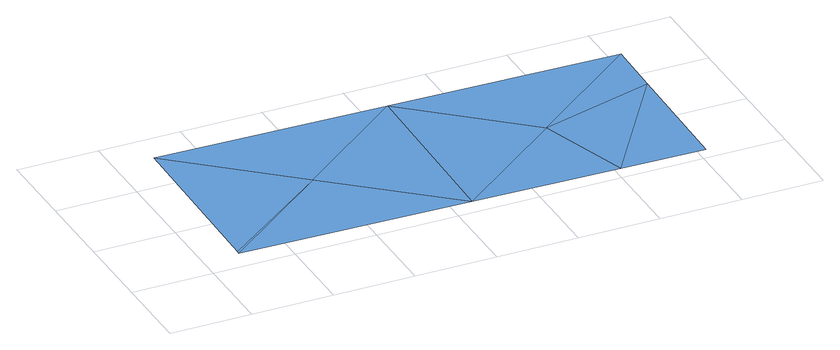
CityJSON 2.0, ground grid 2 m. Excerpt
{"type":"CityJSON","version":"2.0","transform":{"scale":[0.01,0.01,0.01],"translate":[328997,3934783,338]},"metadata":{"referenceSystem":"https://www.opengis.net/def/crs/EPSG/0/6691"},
"CityObjects":{
"waterbody1":{"type":"WaterBody","attributes":{"name":"1","class":"1140","function":"1","WaterBodyRiverFloodingRiskAttribute.description":"1","WaterBodyRiverFloodingRiskAttribute.rankOrg":"1","WaterBodyRiverFloodingRiskAttribute.adminType":"2","WaterBodyRiverFloodingRiskAttribute.scale":"L2"},"geometry":[{"type":"MultiSurface","lod":"1","boundaries":[[[0,1,2]],[[2,3,0]],[[4,5,6]],[[4,3,2]],[[6,3,4]],[[3,6,7]],[[0,3,7]],[[8,1,0]],[[9,1,8]],[[9,10,1]],[[10,2,1]]]}]}
},
"vertices":[
[664,508,67],[376,282,67],[655,46,67],[943,271,67],[1016,39,67],[1222,35,67],[1228,353,67],[1231,497,67],[97,519,67],[89,65,67],[88,57,67]
]}
